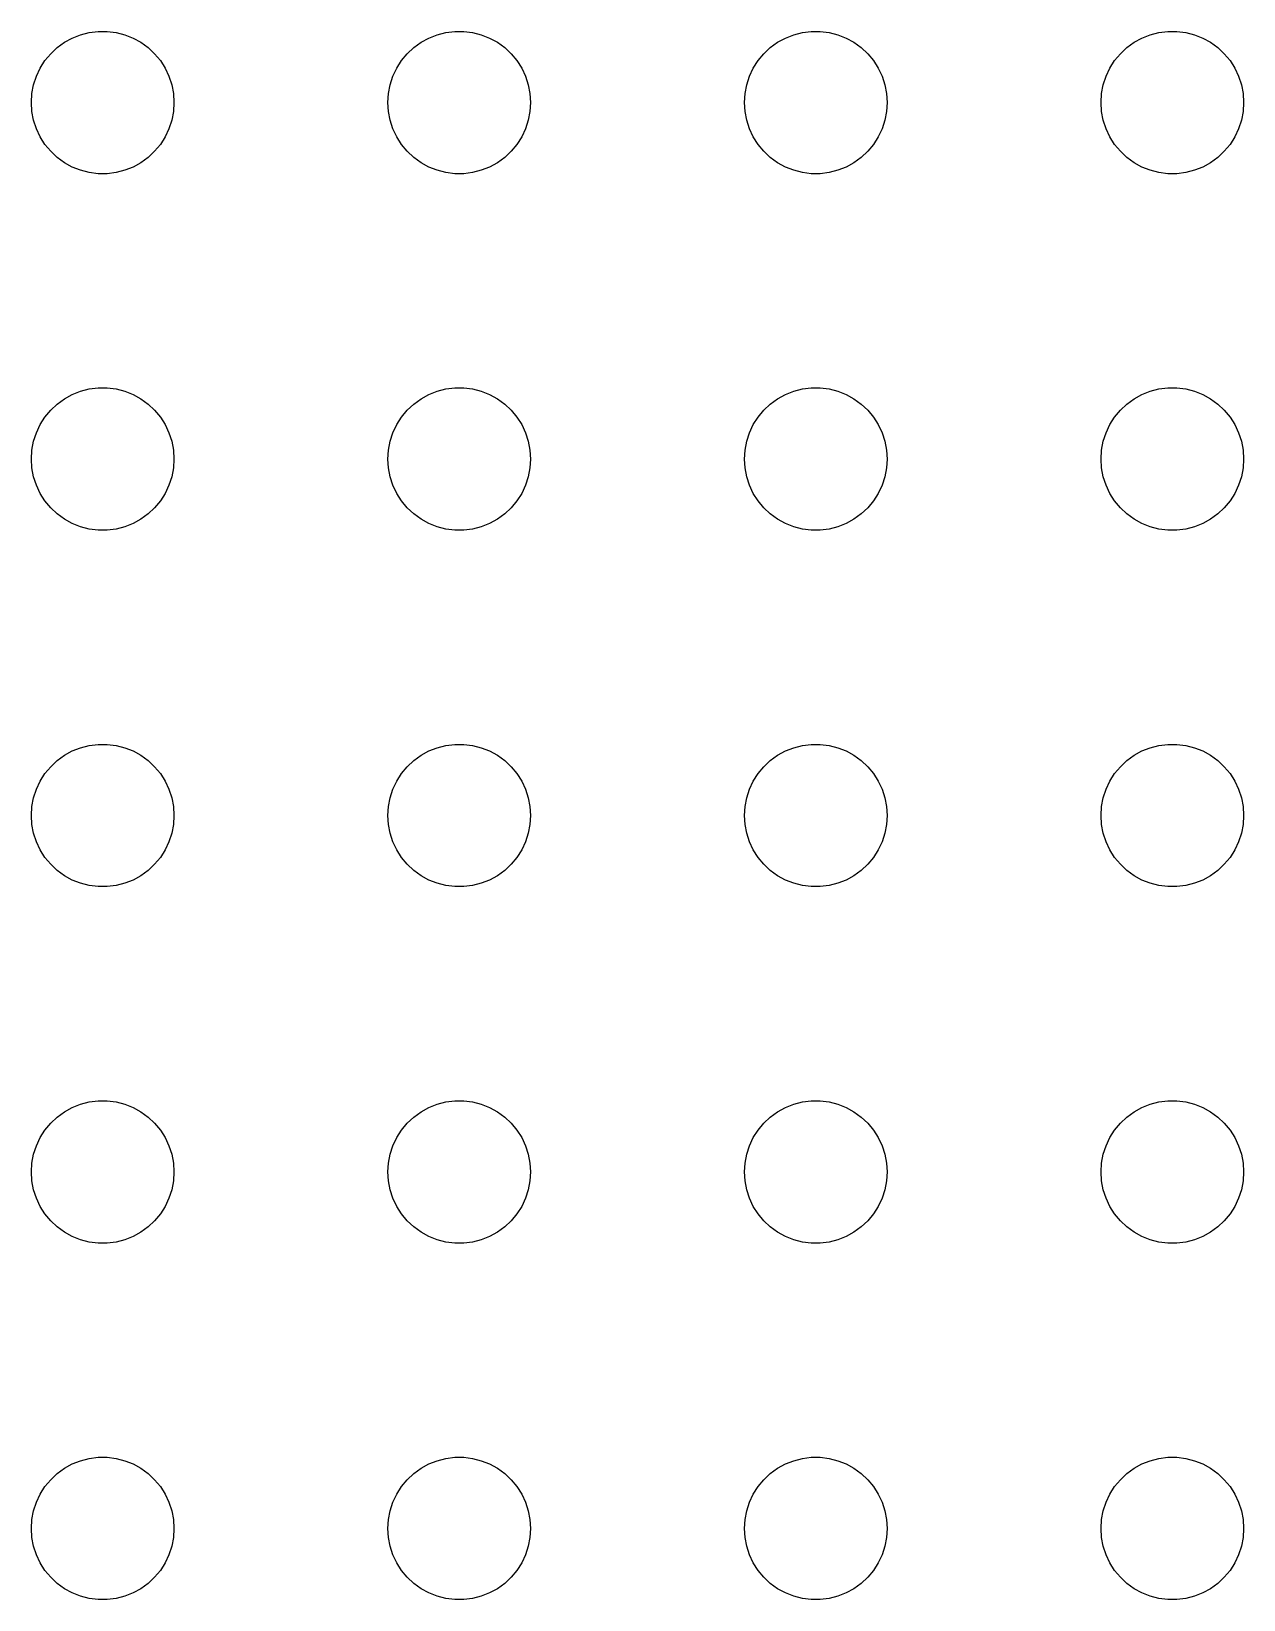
# Model space of a CAD drawing. Header units: metres. Extents: x -105 to 105, y -75 to 75.
# Drawn here: x 24.75 to 50.25, y -35.25 to -2.25 of the extents above; entities that cross this region are included whole.
import ezdxf

# ---------------------------------------------------------------- set-up
doc = ezdxf.new("R2010")
doc.units = ezdxf.units.M

msp = doc.modelspace()

# ---------------------------------------------------------------- linework, layer by layer
for p, q in [((25.7865, -2.32341), (25.9689, -2.27657)), ((25.9689, -2.27657), (26.1558, -2.25294)), ((26.1558, -2.25294), (26.3442, -2.25294)), ((26.3442, -2.25294), (26.5311, -2.27657)), ((26.5311, -2.27657), (26.7135, -2.32341)), ((33.2865, -2.32341), (33.4689, -2.27657)), ((33.4689, -2.27657), (33.6558, -2.25294)), ((33.6558, -2.25294), (33.8442, -2.25294)), ((33.8442, -2.25294), (34.0311, -2.27657)), ((34.0311, -2.27657), (34.2135, -2.32341)), ((40.7865, -2.32341), (40.9689, -2.27657)), ((40.9689, -2.27657), (41.1558, -2.25294)), ((41.1558, -2.25294), (41.3442, -2.25294)), ((41.3442, -2.25294), (41.5311, -2.27657)), ((41.5311, -2.27657), (41.7135, -2.32341)), ((48.2865, -2.32341), (48.4689, -2.27657)), ((48.4689, -2.27657), (48.6558, -2.25294)), ((48.6558, -2.25294), (48.8442, -2.25294)), ((48.8442, -2.25294), (49.0311, -2.27657)), ((49.0311, -2.27657), (49.2135, -2.32341)), ((25.1565, -2.72318), (25.2939, -2.59422)), ((25.2939, -2.59422), (25.4463, -2.48351)), ((25.4463, -2.48351), (25.6113, -2.39275)), ((25.6113, -2.39275), (25.7865, -2.32341)), ((26.7135, -2.32341), (26.8887, -2.39275)), ((26.8887, -2.39275), (27.0537, -2.48351)), ((27.0537, -2.48351), (27.2061, -2.59422)), ((27.2061, -2.59422), (27.3434, -2.72318)), ((32.6565, -2.72318), (32.7939, -2.59422)), ((32.7939, -2.59422), (32.9463, -2.48351)), ((32.9463, -2.48351), (33.1113, -2.39275)), ((33.1113, -2.39275), (33.2865, -2.32341)), ((34.2135, -2.32341), (34.3887, -2.39275)), ((34.3887, -2.39275), (34.5537, -2.48351)), ((34.5537, -2.48351), (34.7061, -2.59422)), ((34.7061, -2.59422), (34.8434, -2.72318)), ((40.1565, -2.72318), (40.2939, -2.59422)), ((40.2939, -2.59422), (40.4463, -2.48351)), ((40.4463, -2.48351), (40.6113, -2.39275)), ((40.6113, -2.39275), (40.7865, -2.32341)), ((41.7135, -2.32341), (41.8887, -2.39275)), ((41.8887, -2.39275), (42.0537, -2.48351)), ((42.0537, -2.48351), (42.2061, -2.59422)), ((42.2061, -2.59422), (42.3434, -2.72318)), ((47.6565, -2.72318), (47.7939, -2.59422)), ((47.7939, -2.59422), (47.9463, -2.48351)), ((47.9463, -2.48351), (48.1113, -2.39275)), ((48.1113, -2.39275), (48.2865, -2.32341)), ((49.2135, -2.32341), (49.3887, -2.39275)), ((49.3887, -2.39275), (49.5537, -2.48351)), ((49.5537, -2.48351), (49.7061, -2.59422)), ((49.7061, -2.59422), (49.8434, -2.72318)), ((24.9355, -3.02736), (25.0365, -2.86832)), ((25.0365, -2.86832), (25.1565, -2.72318)), ((27.3434, -2.72318), (27.4635, -2.86832)), ((27.4635, -2.86832), (27.5645, -3.02736)), ((32.4355, -3.02736), (32.5365, -2.86832)), ((32.5365, -2.86832), (32.6565, -2.72318)), ((34.8434, -2.72318), (34.9635, -2.86832)), ((34.9635, -2.86832), (35.0645, -3.02736)), ((39.9355, -3.02736), (40.0365, -2.86832)), ((40.0365, -2.86832), (40.1565, -2.72318)), ((42.3434, -2.72318), (42.4635, -2.86832)), ((42.4635, -2.86832), (42.5645, -3.02736)), ((47.4355, -3.02736), (47.5365, -2.86832)), ((47.5365, -2.86832), (47.6565, -2.72318)), ((49.8434, -2.72318), (49.9635, -2.86832)), ((49.9635, -2.86832), (50.0645, -3.02736)), ((24.7971, -3.37695), (24.8553, -3.1978)), ((24.8553, -3.1978), (24.9355, -3.02736)), ((27.5645, -3.02736), (27.6447, -3.1978)), ((27.6447, -3.1978), (27.7029, -3.37695)), ((32.2971, -3.37695), (32.3553, -3.1978)), ((32.3553, -3.1978), (32.4355, -3.02736)), ((35.0645, -3.02736), (35.1447, -3.1978)), ((35.1447, -3.1978), (35.2029, -3.37695)), ((39.7971, -3.37695), (39.8553, -3.1978)), ((39.8553, -3.1978), (39.9355, -3.02736)), ((42.5645, -3.02736), (42.6447, -3.1978)), ((42.6447, -3.1978), (42.7029, -3.37695)), ((47.2971, -3.37695), (47.3553, -3.1978)), ((47.3553, -3.1978), (47.4355, -3.02736)), ((50.0645, -3.02736), (50.1447, -3.1978)), ((50.1447, -3.1978), (50.2029, -3.37695)), ((24.75, -3.75), (24.7618, -3.562)), ((24.7618, -3.562), (24.7971, -3.37695)), ((27.7029, -3.37695), (27.7382, -3.562)), ((27.7382, -3.562), (27.75, -3.75)), ((32.25, -3.75), (32.2618, -3.562)), ((32.2618, -3.562), (32.2971, -3.37695)), ((35.2029, -3.37695), (35.2382, -3.562)), ((35.2382, -3.562), (35.25, -3.75)), ((39.75, -3.75), (39.7618, -3.562)), ((39.7618, -3.562), (39.7971, -3.37695)), ((42.7029, -3.37695), (42.7382, -3.562)), ((42.7382, -3.562), (42.75, -3.75)), ((47.25, -3.75), (47.2618, -3.562)), ((47.2618, -3.562), (47.2971, -3.37695)), ((50.2029, -3.37695), (50.2382, -3.562)), ((50.2382, -3.562), (50.25, -3.75)), ((24.7618, -3.93799), (24.75, -3.75)), ((24.7971, -4.12303), (24.7618, -3.93799)), ((27.7382, -3.93799), (27.7029, -4.12303)), ((27.75, -3.75), (27.7382, -3.93799)), ((32.2618, -3.93799), (32.25, -3.75)), ((32.2971, -4.12303), (32.2618, -3.93799)), ((35.2382, -3.93799), (35.2029, -4.12303)), ((35.25, -3.75), (35.2382, -3.93799)), ((39.7618, -3.93799), (39.75, -3.75)), ((39.7971, -4.12303), (39.7618, -3.93799)), ((42.7382, -3.93799), (42.7029, -4.12303)), ((42.75, -3.75), (42.7382, -3.93799)), ((47.2618, -3.93799), (47.25, -3.75)), ((47.2971, -4.12303), (47.2618, -3.93799)), ((50.2382, -3.93799), (50.2029, -4.12303)), ((50.25, -3.75), (50.2382, -3.93799)), ((24.8553, -4.30219), (24.7971, -4.12303)), ((27.7029, -4.12303), (27.6447, -4.30219)), ((32.3553, -4.30219), (32.2971, -4.12303)), ((35.2029, -4.12303), (35.1447, -4.30219)), ((39.8553, -4.30219), (39.7971, -4.12303)), ((42.7029, -4.12303), (42.6447, -4.30219)), ((47.3553, -4.30219), (47.2971, -4.12303)), ((50.2029, -4.12303), (50.1447, -4.30219)), ((24.9355, -4.47263), (24.8553, -4.30219)), ((25.0365, -4.63167), (24.9355, -4.47263)), ((27.5645, -4.47263), (27.4635, -4.63167)), ((27.6447, -4.30219), (27.5645, -4.47263)), ((32.4355, -4.47263), (32.3553, -4.30219)), ((32.5365, -4.63167), (32.4355, -4.47263)), ((35.0645, -4.47263), (34.9635, -4.63167)), ((35.1447, -4.30219), (35.0645, -4.47263)), ((39.9355, -4.47263), (39.8553, -4.30219)), ((40.0365, -4.63167), (39.9355, -4.47263)), ((42.5645, -4.47263), (42.4635, -4.63167)), ((42.6447, -4.30219), (42.5645, -4.47263)), ((47.4355, -4.47263), (47.3553, -4.30219)), ((47.5365, -4.63167), (47.4355, -4.47263)), ((50.0645, -4.47263), (49.9635, -4.63167)), ((50.1447, -4.30219), (50.0645, -4.47263)), ((25.1565, -4.77681), (25.0365, -4.63167)), ((25.2939, -4.90576), (25.1565, -4.77681)), ((25.4463, -5.01648), (25.2939, -4.90576)), ((27.2061, -4.90576), (27.0537, -5.01648)), ((27.3434, -4.77681), (27.2061, -4.90576)), ((27.4635, -4.63167), (27.3434, -4.77681)), ((32.6565, -4.77681), (32.5365, -4.63167)), ((32.7939, -4.90576), (32.6565, -4.77681)), ((32.9463, -5.01648), (32.7939, -4.90576)), ((34.7061, -4.90576), (34.5537, -5.01648)), ((34.8434, -4.77681), (34.7061, -4.90576)), ((34.9635, -4.63167), (34.8434, -4.77681)), ((40.1565, -4.77681), (40.0365, -4.63167)), ((40.2939, -4.90576), (40.1565, -4.77681)), ((40.4463, -5.01648), (40.2939, -4.90576)), ((42.2061, -4.90576), (42.0537, -5.01648)), ((42.3434, -4.77681), (42.2061, -4.90576)), ((42.4635, -4.63167), (42.3434, -4.77681)), ((47.6565, -4.77681), (47.5365, -4.63167)), ((47.7939, -4.90576), (47.6565, -4.77681)), ((47.9463, -5.01648), (47.7939, -4.90576)), ((49.7061, -4.90576), (49.5537, -5.01648)), ((49.8434, -4.77681), (49.7061, -4.90576)), ((49.9635, -4.63167), (49.8434, -4.77681)), ((25.6113, -5.10724), (25.4463, -5.01648)), ((25.7865, -5.17657), (25.6113, -5.10724)), ((25.9689, -5.22342), (25.7865, -5.17657)), ((26.1558, -5.24704), (25.9689, -5.22342)), ((26.3442, -5.24704), (26.1558, -5.24704)), ((26.5311, -5.22342), (26.3442, -5.24704)), ((26.7135, -5.17657), (26.5311, -5.22342)), ((26.8887, -5.10724), (26.7135, -5.17657)), ((27.0537, -5.01648), (26.8887, -5.10724)), ((33.1113, -5.10724), (32.9463, -5.01648)), ((33.2865, -5.17657), (33.1113, -5.10724)), ((33.4689, -5.22342), (33.2865, -5.17657)), ((33.6558, -5.24704), (33.4689, -5.22342)), ((33.8442, -5.24704), (33.6558, -5.24704)), ((34.0311, -5.22342), (33.8442, -5.24704)), ((34.2135, -5.17657), (34.0311, -5.22342)), ((34.3887, -5.10724), (34.2135, -5.17657)), ((34.5537, -5.01648), (34.3887, -5.10724)), ((40.6113, -5.10724), (40.4463, -5.01648)), ((40.7865, -5.17657), (40.6113, -5.10724)), ((40.9689, -5.22342), (40.7865, -5.17657)), ((41.1558, -5.24704), (40.9689, -5.22342)), ((41.3442, -5.24704), (41.1558, -5.24704)), ((41.5311, -5.22342), (41.3442, -5.24704)), ((41.7135, -5.17657), (41.5311, -5.22342)), ((41.8887, -5.10724), (41.7135, -5.17657)), ((42.0537, -5.01648), (41.8887, -5.10724)), ((48.1113, -5.10724), (47.9463, -5.01648)), ((48.2865, -5.17657), (48.1113, -5.10724)), ((48.4689, -5.22342), (48.2865, -5.17657)), ((48.6558, -5.24704), (48.4689, -5.22342)), ((48.8442, -5.24704), (48.6558, -5.24704)), ((49.0311, -5.22342), (48.8442, -5.24704)), ((49.2135, -5.17657), (49.0311, -5.22342)), ((49.3887, -5.10724), (49.2135, -5.17657)), ((49.5537, -5.01648), (49.3887, -5.10724)), ((25.4463, -9.98351), (25.6113, -9.89275)), ((25.6113, -9.89275), (25.7865, -9.82341)), ((25.7865, -9.82341), (25.9689, -9.77657)), ((25.9689, -9.77657), (26.1558, -9.75294)), ((26.1558, -9.75294), (26.3442, -9.75294)), ((26.3442, -9.75294), (26.5311, -9.77657)), ((26.5311, -9.77657), (26.7135, -9.82341)), ((26.7135, -9.82341), (26.8887, -9.89275)), ((26.8887, -9.89275), (27.0537, -9.98351)), ((32.9463, -9.98351), (33.1113, -9.89275)), ((33.1113, -9.89275), (33.2865, -9.82341)), ((33.2865, -9.82341), (33.4689, -9.77657)), ((33.4689, -9.77657), (33.6558, -9.75294)), ((33.6558, -9.75294), (33.8442, -9.75294)), ((33.8442, -9.75294), (34.0311, -9.77657)), ((34.0311, -9.77657), (34.2135, -9.82341)), ((34.2135, -9.82341), (34.3887, -9.89275)), ((34.3887, -9.89275), (34.5537, -9.98351)), ((40.4463, -9.98351), (40.6113, -9.89275)), ((40.6113, -9.89275), (40.7865, -9.82341)), ((40.7865, -9.82341), (40.9689, -9.77657)), ((40.9689, -9.77657), (41.1558, -9.75294)), ((41.1558, -9.75294), (41.3442, -9.75294)), ((41.3442, -9.75294), (41.5311, -9.77657)), ((41.5311, -9.77657), (41.7135, -9.82341)), ((41.7135, -9.82341), (41.8887, -9.89275)), ((41.8887, -9.89275), (42.0537, -9.98351)), ((47.9463, -9.98351), (48.1113, -9.89275)), ((48.1113, -9.89275), (48.2865, -9.82341)), ((48.2865, -9.82341), (48.4689, -9.77657)), ((48.4689, -9.77657), (48.6558, -9.75294)), ((48.6558, -9.75294), (48.8442, -9.75294)), ((48.8442, -9.75294), (49.0311, -9.77657)), ((49.0311, -9.77657), (49.2135, -9.82341)), ((49.2135, -9.82341), (49.3887, -9.89275)), ((49.3887, -9.89275), (49.5537, -9.98351)), ((25.0365, -10.3683), (25.1565, -10.2232)), ((25.1565, -10.2232), (25.2939, -10.0942)), ((25.2939, -10.0942), (25.4463, -9.98351)), ((27.0537, -9.98351), (27.2061, -10.0942)), ((27.2061, -10.0942), (27.3434, -10.2232)), ((27.3434, -10.2232), (27.4635, -10.3683)), ((32.5365, -10.3683), (32.6565, -10.2232)), ((32.6565, -10.2232), (32.7939, -10.0942)), ((32.7939, -10.0942), (32.9463, -9.98351)), ((34.5537, -9.98351), (34.7061, -10.0942)), ((34.7061, -10.0942), (34.8434, -10.2232)), ((34.8434, -10.2232), (34.9635, -10.3683)), ((40.0365, -10.3683), (40.1565, -10.2232)), ((40.1565, -10.2232), (40.2939, -10.0942)), ((40.2939, -10.0942), (40.4463, -9.98351)), ((42.0537, -9.98351), (42.2061, -10.0942)), ((42.2061, -10.0942), (42.3434, -10.2232)), ((42.3434, -10.2232), (42.4635, -10.3683)), ((47.5365, -10.3683), (47.6565, -10.2232)), ((47.6565, -10.2232), (47.7939, -10.0942)), ((47.7939, -10.0942), (47.9463, -9.98351)), ((49.5537, -9.98351), (49.7061, -10.0942)), ((49.7061, -10.0942), (49.8434, -10.2232)), ((49.8434, -10.2232), (49.9635, -10.3683)), ((24.8553, -10.6978), (24.9355, -10.5274)), ((24.9355, -10.5274), (25.0365, -10.3683)), ((27.4635, -10.3683), (27.5645, -10.5274)), ((27.5645, -10.5274), (27.6447, -10.6978)), ((32.3553, -10.6978), (32.4355, -10.5274)), ((32.4355, -10.5274), (32.5365, -10.3683)), ((34.9635, -10.3683), (35.0645, -10.5274)), ((35.0645, -10.5274), (35.1447, -10.6978)), ((39.8553, -10.6978), (39.9355, -10.5274)), ((39.9355, -10.5274), (40.0365, -10.3683)), ((42.4635, -10.3683), (42.5645, -10.5274)), ((42.5645, -10.5274), (42.6447, -10.6978)), ((47.3553, -10.6978), (47.4355, -10.5274)), ((47.4355, -10.5274), (47.5365, -10.3683)), ((49.9635, -10.3683), (50.0645, -10.5274)), ((50.0645, -10.5274), (50.1447, -10.6978)), ((24.7618, -11.062), (24.7971, -10.877)), ((24.7971, -10.877), (24.8553, -10.6978)), ((27.6447, -10.6978), (27.7029, -10.877)), ((27.7029, -10.877), (27.7382, -11.062)), ((32.2618, -11.062), (32.2971, -10.877)), ((32.2971, -10.877), (32.3553, -10.6978)), ((35.1447, -10.6978), (35.2029, -10.877)), ((35.2029, -10.877), (35.2382, -11.062)), ((39.7618, -11.062), (39.7971, -10.877)), ((39.7971, -10.877), (39.8553, -10.6978)), ((42.6447, -10.6978), (42.7029, -10.877)), ((42.7029, -10.877), (42.7382, -11.062)), ((47.2618, -11.062), (47.2971, -10.877)), ((47.2971, -10.877), (47.3553, -10.6978)), ((50.1447, -10.6978), (50.2029, -10.877)), ((50.2029, -10.877), (50.2382, -11.062)), ((24.75, -11.25), (24.7618, -11.062)), ((27.7382, -11.062), (27.75, -11.25)), ((32.25, -11.25), (32.2618, -11.062)), ((35.2382, -11.062), (35.25, -11.25)), ((39.75, -11.25), (39.7618, -11.062)), ((42.7382, -11.062), (42.75, -11.25)), ((47.25, -11.25), (47.2618, -11.062)), ((50.2382, -11.062), (50.25, -11.25)), ((24.7618, -11.438), (24.75, -11.25)), ((24.7971, -11.623), (24.7618, -11.438)), ((27.7382, -11.438), (27.7029, -11.623)), ((27.75, -11.25), (27.7382, -11.438)), ((32.2618, -11.438), (32.25, -11.25)), ((32.2971, -11.623), (32.2618, -11.438)), ((35.2382, -11.438), (35.2029, -11.623)), ((35.25, -11.25), (35.2382, -11.438)), ((39.7618, -11.438), (39.75, -11.25)), ((39.7971, -11.623), (39.7618, -11.438)), ((42.7382, -11.438), (42.7029, -11.623)), ((42.75, -11.25), (42.7382, -11.438)), ((47.2618, -11.438), (47.25, -11.25)), ((47.2971, -11.623), (47.2618, -11.438)), ((50.2382, -11.438), (50.2029, -11.623)), ((50.25, -11.25), (50.2382, -11.438)), ((24.8553, -11.8022), (24.7971, -11.623)), ((24.9355, -11.9726), (24.8553, -11.8022)), ((27.6447, -11.8022), (27.5645, -11.9726)), ((27.7029, -11.623), (27.6447, -11.8022)), ((32.3553, -11.8022), (32.2971, -11.623)), ((32.4355, -11.9726), (32.3553, -11.8022)), ((35.1447, -11.8022), (35.0645, -11.9726)), ((35.2029, -11.623), (35.1447, -11.8022)), ((39.8553, -11.8022), (39.7971, -11.623)), ((39.9355, -11.9726), (39.8553, -11.8022)), ((42.6447, -11.8022), (42.5645, -11.9726)), ((42.7029, -11.623), (42.6447, -11.8022)), ((47.3553, -11.8022), (47.2971, -11.623)), ((47.4355, -11.9726), (47.3553, -11.8022)), ((50.1447, -11.8022), (50.0645, -11.9726)), ((50.2029, -11.623), (50.1447, -11.8022)), ((25.0365, -12.1317), (24.9355, -11.9726)), ((25.1565, -12.2768), (25.0365, -12.1317)), ((27.4635, -12.1317), (27.3434, -12.2768)), ((27.5645, -11.9726), (27.4635, -12.1317)), ((32.5365, -12.1317), (32.4355, -11.9726)), ((32.6565, -12.2768), (32.5365, -12.1317)), ((34.9635, -12.1317), (34.8434, -12.2768)), ((35.0645, -11.9726), (34.9635, -12.1317)), ((40.0365, -12.1317), (39.9355, -11.9726)), ((40.1565, -12.2768), (40.0365, -12.1317)), ((42.4635, -12.1317), (42.3434, -12.2768)), ((42.5645, -11.9726), (42.4635, -12.1317)), ((47.5365, -12.1317), (47.4355, -11.9726)), ((47.6565, -12.2768), (47.5365, -12.1317)), ((49.9635, -12.1317), (49.8434, -12.2768)), ((50.0645, -11.9726), (49.9635, -12.1317)), ((25.2939, -12.4058), (25.1565, -12.2768)), ((25.4463, -12.5165), (25.2939, -12.4058)), ((25.6113, -12.6072), (25.4463, -12.5165)), ((27.0537, -12.5165), (26.8887, -12.6072)), ((27.2061, -12.4058), (27.0537, -12.5165)), ((27.3434, -12.2768), (27.2061, -12.4058)), ((32.7939, -12.4058), (32.6565, -12.2768)), ((32.9463, -12.5165), (32.7939, -12.4058)), ((33.1113, -12.6072), (32.9463, -12.5165)), ((34.5537, -12.5165), (34.3887, -12.6072)), ((34.7061, -12.4058), (34.5537, -12.5165)), ((34.8434, -12.2768), (34.7061, -12.4058)), ((40.2939, -12.4058), (40.1565, -12.2768)), ((40.4463, -12.5165), (40.2939, -12.4058)), ((40.6113, -12.6072), (40.4463, -12.5165)), ((42.0537, -12.5165), (41.8887, -12.6072)), ((42.2061, -12.4058), (42.0537, -12.5165)), ((42.3434, -12.2768), (42.2061, -12.4058)), ((47.7939, -12.4058), (47.6565, -12.2768)), ((47.9463, -12.5165), (47.7939, -12.4058)), ((48.1113, -12.6072), (47.9463, -12.5165)), ((49.5537, -12.5165), (49.3887, -12.6072)), ((49.7061, -12.4058), (49.5537, -12.5165)), ((49.8434, -12.2768), (49.7061, -12.4058)), ((25.7865, -12.6766), (25.6113, -12.6072)), ((25.9689, -12.7234), (25.7865, -12.6766)), ((26.1558, -12.747), (25.9689, -12.7234)), ((26.3442, -12.747), (26.1558, -12.747)), ((26.5311, -12.7234), (26.3442, -12.747)), ((26.7135, -12.6766), (26.5311, -12.7234)), ((26.8887, -12.6072), (26.7135, -12.6766)), ((33.2865, -12.6766), (33.1113, -12.6072)), ((33.4689, -12.7234), (33.2865, -12.6766)), ((33.6558, -12.747), (33.4689, -12.7234)), ((33.8442, -12.747), (33.6558, -12.747)), ((34.0311, -12.7234), (33.8442, -12.747)), ((34.2135, -12.6766), (34.0311, -12.7234)), ((34.3887, -12.6072), (34.2135, -12.6766)), ((40.7865, -12.6766), (40.6113, -12.6072)), ((40.9689, -12.7234), (40.7865, -12.6766)), ((41.1558, -12.747), (40.9689, -12.7234)), ((41.3442, -12.747), (41.1558, -12.747)), ((41.5311, -12.7234), (41.3442, -12.747)), ((41.7135, -12.6766), (41.5311, -12.7234)), ((41.8887, -12.6072), (41.7135, -12.6766)), ((48.2865, -12.6766), (48.1113, -12.6072)), ((48.4689, -12.7234), (48.2865, -12.6766)), ((48.6558, -12.747), (48.4689, -12.7234)), ((48.8442, -12.747), (48.6558, -12.747)), ((49.0311, -12.7234), (48.8442, -12.747)), ((49.2135, -12.6766), (49.0311, -12.7234)), ((49.3887, -12.6072), (49.2135, -12.6766)), ((25.2939, -17.5942), (25.4463, -17.4835)), ((25.4463, -17.4835), (25.6113, -17.3927)), ((25.6113, -17.3927), (25.7865, -17.3234)), ((25.7865, -17.3234), (25.9689, -17.2766)), ((25.9689, -17.2766), (26.1558, -17.253)), ((26.1558, -17.253), (26.3442, -17.253)), ((26.3442, -17.253), (26.5311, -17.2766)), ((26.5311, -17.2766), (26.7135, -17.3234)), ((26.7135, -17.3234), (26.8887, -17.3927)), ((26.8887, -17.3927), (27.0537, -17.4835)), ((27.0537, -17.4835), (27.2061, -17.5942)), ((32.7939, -17.5942), (32.9463, -17.4835)), ((32.9463, -17.4835), (33.1113, -17.3927)), ((33.1113, -17.3927), (33.2865, -17.3234)), ((33.2865, -17.3234), (33.4689, -17.2766)), ((33.4689, -17.2766), (33.6558, -17.253)), ((33.6558, -17.253), (33.8442, -17.253)), ((33.8442, -17.253), (34.0311, -17.2766)), ((34.0311, -17.2766), (34.2135, -17.3234)), ((34.2135, -17.3234), (34.3887, -17.3927)), ((34.3887, -17.3927), (34.5537, -17.4835)), ((34.5537, -17.4835), (34.7061, -17.5942)), ((40.2939, -17.5942), (40.4463, -17.4835)), ((40.4463, -17.4835), (40.6113, -17.3927)), ((40.6113, -17.3927), (40.7865, -17.3234)), ((40.7865, -17.3234), (40.9689, -17.2766)), ((40.9689, -17.2766), (41.1558, -17.253)), ((41.1558, -17.253), (41.3442, -17.253)), ((41.3442, -17.253), (41.5311, -17.2766)), ((41.5311, -17.2766), (41.7135, -17.3234)), ((41.7135, -17.3234), (41.8887, -17.3927)), ((41.8887, -17.3927), (42.0537, -17.4835)), ((42.0537, -17.4835), (42.2061, -17.5942)), ((47.7939, -17.5942), (47.9463, -17.4835)), ((47.9463, -17.4835), (48.1113, -17.3927)), ((48.1113, -17.3927), (48.2865, -17.3234)), ((48.2865, -17.3234), (48.4689, -17.2766)), ((48.4689, -17.2766), (48.6558, -17.253)), ((48.6558, -17.253), (48.8442, -17.253)), ((48.8442, -17.253), (49.0311, -17.2766)), ((49.0311, -17.2766), (49.2135, -17.3234)), ((49.2135, -17.3234), (49.3887, -17.3927)), ((49.3887, -17.3927), (49.5537, -17.4835)), ((49.5537, -17.4835), (49.7061, -17.5942)), ((25.0365, -17.8683), (25.1565, -17.7232)), ((25.1565, -17.7232), (25.2939, -17.5942)), ((27.2061, -17.5942), (27.3434, -17.7232)), ((27.3434, -17.7232), (27.4635, -17.8683)), ((32.5365, -17.8683), (32.6565, -17.7232)), ((32.6565, -17.7232), (32.7939, -17.5942)), ((34.7061, -17.5942), (34.8434, -17.7232)), ((34.8434, -17.7232), (34.9635, -17.8683)), ((40.0365, -17.8683), (40.1565, -17.7232)), ((40.1565, -17.7232), (40.2939, -17.5942)), ((42.2061, -17.5942), (42.3434, -17.7232)), ((42.3434, -17.7232), (42.4635, -17.8683)), ((47.5365, -17.8683), (47.6565, -17.7232)), ((47.6565, -17.7232), (47.7939, -17.5942)), ((49.7061, -17.5942), (49.8434, -17.7232)), ((49.8434, -17.7232), (49.9635, -17.8683)), ((24.8553, -18.1978), (24.9355, -18.0274)), ((24.9355, -18.0274), (25.0365, -17.8683)), ((27.4635, -17.8683), (27.5645, -18.0274)), ((27.5645, -18.0274), (27.6447, -18.1978)), ((32.3553, -18.1978), (32.4355, -18.0274)), ((32.4355, -18.0274), (32.5365, -17.8683)), ((34.9635, -17.8683), (35.0645, -18.0274)), ((35.0645, -18.0274), (35.1447, -18.1978)), ((39.8553, -18.1978), (39.9355, -18.0274)), ((39.9355, -18.0274), (40.0365, -17.8683)), ((42.4635, -17.8683), (42.5645, -18.0274)), ((42.5645, -18.0274), (42.6447, -18.1978)), ((47.3553, -18.1978), (47.4355, -18.0274)), ((47.4355, -18.0274), (47.5365, -17.8683)), ((49.9635, -17.8683), (50.0645, -18.0274)), ((50.0645, -18.0274), (50.1447, -18.1978)), ((24.7618, -18.562), (24.7971, -18.377)), ((24.7971, -18.377), (24.8553, -18.1978)), ((27.6447, -18.1978), (27.7029, -18.377)), ((27.7029, -18.377), (27.7382, -18.562)), ((32.2618, -18.562), (32.2971, -18.377)), ((32.2971, -18.377), (32.3553, -18.1978)), ((35.1447, -18.1978), (35.2029, -18.377)), ((35.2029, -18.377), (35.2382, -18.562)), ((39.7618, -18.562), (39.7971, -18.377)), ((39.7971, -18.377), (39.8553, -18.1978)), ((42.6447, -18.1978), (42.7029, -18.377)), ((42.7029, -18.377), (42.7382, -18.562)), ((47.2618, -18.562), (47.2971, -18.377)), ((47.2971, -18.377), (47.3553, -18.1978)), ((50.1447, -18.1978), (50.2029, -18.377)), ((50.2029, -18.377), (50.2382, -18.562)), ((24.75, -18.75), (24.7618, -18.562)), ((24.7618, -18.938), (24.75, -18.75)), ((27.7382, -18.562), (27.75, -18.75)), ((27.75, -18.75), (27.7382, -18.938)), ((32.25, -18.75), (32.2618, -18.562)), ((32.2618, -18.938), (32.25, -18.75)), ((35.2382, -18.562), (35.25, -18.75)), ((35.25, -18.75), (35.2382, -18.938)), ((39.75, -18.75), (39.7618, -18.562)), ((39.7618, -18.938), (39.75, -18.75)), ((42.7382, -18.562), (42.75, -18.75)), ((42.75, -18.75), (42.7382, -18.938)), ((47.25, -18.75), (47.2618, -18.562)), ((47.2618, -18.938), (47.25, -18.75)), ((50.2382, -18.562), (50.25, -18.75)), ((50.25, -18.75), (50.2382, -18.938)), ((24.7971, -19.123), (24.7618, -18.938)), ((24.8553, -19.3022), (24.7971, -19.123)), ((27.7029, -19.123), (27.6447, -19.3022)), ((27.7382, -18.938), (27.7029, -19.123)), ((32.2971, -19.123), (32.2618, -18.938)), ((32.3553, -19.3022), (32.2971, -19.123)), ((35.2029, -19.123), (35.1447, -19.3022)), ((35.2382, -18.938), (35.2029, -19.123)), ((39.7971, -19.123), (39.7618, -18.938)), ((39.8553, -19.3022), (39.7971, -19.123)), ((42.7029, -19.123), (42.6447, -19.3022)), ((42.7382, -18.938), (42.7029, -19.123)), ((47.2971, -19.123), (47.2618, -18.938)), ((47.3553, -19.3022), (47.2971, -19.123)), ((50.2029, -19.123), (50.1447, -19.3022)), ((50.2382, -18.938), (50.2029, -19.123)), ((24.9355, -19.4726), (24.8553, -19.3022)), ((27.6447, -19.3022), (27.5645, -19.4726)), ((32.4355, -19.4726), (32.3553, -19.3022)), ((35.1447, -19.3022), (35.0645, -19.4726)), ((39.9355, -19.4726), (39.8553, -19.3022)), ((42.6447, -19.3022), (42.5645, -19.4726)), ((47.4355, -19.4726), (47.3553, -19.3022)), ((50.1447, -19.3022), (50.0645, -19.4726)), ((25.0365, -19.6317), (24.9355, -19.4726)), ((25.1565, -19.7768), (25.0365, -19.6317)), ((25.2939, -19.9058), (25.1565, -19.7768)), ((27.3434, -19.7768), (27.2061, -19.9058)), ((27.4635, -19.6317), (27.3434, -19.7768)), ((27.5645, -19.4726), (27.4635, -19.6317)), ((32.5365, -19.6317), (32.4355, -19.4726)), ((32.6565, -19.7768), (32.5365, -19.6317)), ((32.7939, -19.9058), (32.6565, -19.7768)), ((34.8434, -19.7768), (34.7061, -19.9058)), ((34.9635, -19.6317), (34.8434, -19.7768)), ((35.0645, -19.4726), (34.9635, -19.6317)), ((40.0365, -19.6317), (39.9355, -19.4726)), ((40.1565, -19.7768), (40.0365, -19.6317)), ((40.2939, -19.9058), (40.1565, -19.7768)), ((42.3434, -19.7768), (42.2061, -19.9058)), ((42.4635, -19.6317), (42.3434, -19.7768)), ((42.5645, -19.4726), (42.4635, -19.6317)), ((47.5365, -19.6317), (47.4355, -19.4726)), ((47.6565, -19.7768), (47.5365, -19.6317)), ((47.7939, -19.9058), (47.6565, -19.7768)), ((49.8434, -19.7768), (49.7061, -19.9058)), ((49.9635, -19.6317), (49.8434, -19.7768)), ((50.0645, -19.4726), (49.9635, -19.6317)), ((25.4463, -20.0165), (25.2939, -19.9058)), ((25.6113, -20.1072), (25.4463, -20.0165)), ((25.7865, -20.1766), (25.6113, -20.1072)), ((26.8887, -20.1072), (26.7135, -20.1766)), ((27.0537, -20.0165), (26.8887, -20.1072)), ((27.2061, -19.9058), (27.0537, -20.0165)), ((32.9463, -20.0165), (32.7939, -19.9058)), ((33.1113, -20.1072), (32.9463, -20.0165)), ((33.2865, -20.1766), (33.1113, -20.1072)), ((34.3887, -20.1072), (34.2135, -20.1766)), ((34.5537, -20.0165), (34.3887, -20.1072)), ((34.7061, -19.9058), (34.5537, -20.0165)), ((40.4463, -20.0165), (40.2939, -19.9058)), ((40.6113, -20.1072), (40.4463, -20.0165)), ((40.7865, -20.1766), (40.6113, -20.1072)), ((41.8887, -20.1072), (41.7135, -20.1766)), ((42.0537, -20.0165), (41.8887, -20.1072)), ((42.2061, -19.9058), (42.0537, -20.0165)), ((47.9463, -20.0165), (47.7939, -19.9058)), ((48.1113, -20.1072), (47.9463, -20.0165)), ((48.2865, -20.1766), (48.1113, -20.1072)), ((49.3887, -20.1072), (49.2135, -20.1766)), ((49.5537, -20.0165), (49.3887, -20.1072)), ((49.7061, -19.9058), (49.5537, -20.0165)), ((25.9689, -20.2234), (25.7865, -20.1766)), ((26.1558, -20.247), (25.9689, -20.2234)), ((26.3442, -20.247), (26.1558, -20.247)), ((26.5311, -20.2234), (26.3442, -20.247)), ((26.7135, -20.1766), (26.5311, -20.2234)), ((33.4689, -20.2234), (33.2865, -20.1766)), ((33.6558, -20.247), (33.4689, -20.2234)), ((33.8442, -20.247), (33.6558, -20.247)), ((34.0311, -20.2234), (33.8442, -20.247)), ((34.2135, -20.1766), (34.0311, -20.2234)), ((40.9689, -20.2234), (40.7865, -20.1766)), ((41.1558, -20.247), (40.9689, -20.2234)), ((41.3442, -20.247), (41.1558, -20.247)), ((41.5311, -20.2234), (41.3442, -20.247)), ((41.7135, -20.1766), (41.5311, -20.2234)), ((48.4689, -20.2234), (48.2865, -20.1766)), ((48.6558, -20.247), (48.4689, -20.2234)), ((48.8442, -20.247), (48.6558, -20.247)), ((49.0311, -20.2234), (48.8442, -20.247)), ((49.2135, -20.1766), (49.0311, -20.2234)), ((25.2939, -25.0942), (25.4463, -24.9835)), ((25.4463, -24.9835), (25.6113, -24.8927)), ((25.6113, -24.8927), (25.7865, -24.8234)), ((25.7865, -24.8234), (25.9689, -24.7766)), ((25.9689, -24.7766), (26.1558, -24.753)), ((26.1558, -24.753), (26.3442, -24.753)), ((26.3442, -24.753), (26.5311, -24.7766)), ((26.5311, -24.7766), (26.7135, -24.8234)), ((26.7135, -24.8234), (26.8887, -24.8927)), ((26.8887, -24.8927), (27.0537, -24.9835)), ((27.0537, -24.9835), (27.2061, -25.0942)), ((32.7939, -25.0942), (32.9463, -24.9835)), ((32.9463, -24.9835), (33.1113, -24.8927)), ((33.1113, -24.8927), (33.2865, -24.8234)), ((33.2865, -24.8234), (33.4689, -24.7766)), ((33.4689, -24.7766), (33.6558, -24.753)), ((33.6558, -24.753), (33.8442, -24.753)), ((33.8442, -24.753), (34.0311, -24.7766)), ((34.0311, -24.7766), (34.2135, -24.8234)), ((34.2135, -24.8234), (34.3887, -24.8927)), ((34.3887, -24.8927), (34.5537, -24.9835)), ((34.5537, -24.9835), (34.7061, -25.0942)), ((40.2939, -25.0942), (40.4463, -24.9835)), ((40.4463, -24.9835), (40.6113, -24.8927)), ((40.6113, -24.8927), (40.7865, -24.8234)), ((40.7865, -24.8234), (40.9689, -24.7766)), ((40.9689, -24.7766), (41.1558, -24.753)), ((41.1558, -24.753), (41.3442, -24.753)), ((41.3442, -24.753), (41.5311, -24.7766)), ((41.5311, -24.7766), (41.7135, -24.8234)), ((41.7135, -24.8234), (41.8887, -24.8927)), ((41.8887, -24.8927), (42.0537, -24.9835)), ((42.0537, -24.9835), (42.2061, -25.0942)), ((47.7939, -25.0942), (47.9463, -24.9835)), ((47.9463, -24.9835), (48.1113, -24.8927)), ((48.1113, -24.8927), (48.2865, -24.8234)), ((48.2865, -24.8234), (48.4689, -24.7766)), ((48.4689, -24.7766), (48.6558, -24.753)), ((48.6558, -24.753), (48.8442, -24.753)), ((48.8442, -24.753), (49.0311, -24.7766)), ((49.0311, -24.7766), (49.2135, -24.8234)), ((49.2135, -24.8234), (49.3887, -24.8927)), ((49.3887, -24.8927), (49.5537, -24.9835)), ((49.5537, -24.9835), (49.7061, -25.0942)), ((24.9355, -25.5274), (25.0365, -25.3683)), ((25.0365, -25.3683), (25.1565, -25.2232)), ((25.1565, -25.2232), (25.2939, -25.0942)), ((27.2061, -25.0942), (27.3434, -25.2232)), ((27.3434, -25.2232), (27.4635, -25.3683)), ((27.4635, -25.3683), (27.5645, -25.5274)), ((32.4355, -25.5274), (32.5365, -25.3683)), ((32.5365, -25.3683), (32.6565, -25.2232)), ((32.6565, -25.2232), (32.7939, -25.0942)), ((34.7061, -25.0942), (34.8434, -25.2232)), ((34.8434, -25.2232), (34.9635, -25.3683)), ((34.9635, -25.3683), (35.0645, -25.5274)), ((39.9355, -25.5274), (40.0365, -25.3683)), ((40.0365, -25.3683), (40.1565, -25.2232)), ((40.1565, -25.2232), (40.2939, -25.0942)), ((42.2061, -25.0942), (42.3434, -25.2232)), ((42.3434, -25.2232), (42.4635, -25.3683)), ((42.4635, -25.3683), (42.5645, -25.5274)), ((47.4355, -25.5274), (47.5365, -25.3683)), ((47.5365, -25.3683), (47.6565, -25.2232)), ((47.6565, -25.2232), (47.7939, -25.0942)), ((49.7061, -25.0942), (49.8434, -25.2232)), ((49.8434, -25.2232), (49.9635, -25.3683)), ((49.9635, -25.3683), (50.0645, -25.5274)), ((24.7971, -25.877), (24.8553, -25.6978)), ((24.8553, -25.6978), (24.9355, -25.5274)), ((27.5645, -25.5274), (27.6447, -25.6978)), ((27.6447, -25.6978), (27.7029, -25.877)), ((32.2971, -25.877), (32.3553, -25.6978)), ((32.3553, -25.6978), (32.4355, -25.5274)), ((35.0645, -25.5274), (35.1447, -25.6978)), ((35.1447, -25.6978), (35.2029, -25.877)), ((39.7971, -25.877), (39.8553, -25.6978)), ((39.8553, -25.6978), (39.9355, -25.5274)), ((42.5645, -25.5274), (42.6447, -25.6978)), ((42.6447, -25.6978), (42.7029, -25.877)), ((47.2971, -25.877), (47.3553, -25.6978)), ((47.3553, -25.6978), (47.4355, -25.5274)), ((50.0645, -25.5274), (50.1447, -25.6978)), ((50.1447, -25.6978), (50.2029, -25.877)), ((24.75, -26.25), (24.7618, -26.062)), ((24.7618, -26.062), (24.7971, -25.877)), ((27.7029, -25.877), (27.7382, -26.062)), ((27.7382, -26.062), (27.75, -26.25)), ((32.25, -26.25), (32.2618, -26.062)), ((32.2618, -26.062), (32.2971, -25.877)), ((35.2029, -25.877), (35.2382, -26.062)), ((35.2382, -26.062), (35.25, -26.25)), ((39.75, -26.25), (39.7618, -26.062)), ((39.7618, -26.062), (39.7971, -25.877)), ((42.7029, -25.877), (42.7382, -26.062)), ((42.7382, -26.062), (42.75, -26.25)), ((47.25, -26.25), (47.2618, -26.062)), ((47.2618, -26.062), (47.2971, -25.877)), ((50.2029, -25.877), (50.2382, -26.062)), ((50.2382, -26.062), (50.25, -26.25)), ((24.7618, -26.438), (24.75, -26.25)), ((27.75, -26.25), (27.7382, -26.438)), ((32.2618, -26.438), (32.25, -26.25)), ((35.25, -26.25), (35.2382, -26.438)), ((39.7618, -26.438), (39.75, -26.25)), ((42.75, -26.25), (42.7382, -26.438)), ((47.2618, -26.438), (47.25, -26.25)), ((50.25, -26.25), (50.2382, -26.438)), ((24.7971, -26.623), (24.7618, -26.438)), ((24.8553, -26.8022), (24.7971, -26.623)), ((27.7029, -26.623), (27.6447, -26.8022)), ((27.7382, -26.438), (27.7029, -26.623)), ((32.2971, -26.623), (32.2618, -26.438)), ((32.3553, -26.8022), (32.2971, -26.623)), ((35.2029, -26.623), (35.1447, -26.8022)), ((35.2382, -26.438), (35.2029, -26.623)), ((39.7971, -26.623), (39.7618, -26.438)), ((39.8553, -26.8022), (39.7971, -26.623)), ((42.7029, -26.623), (42.6447, -26.8022)), ((42.7382, -26.438), (42.7029, -26.623)), ((47.2971, -26.623), (47.2618, -26.438)), ((47.3553, -26.8022), (47.2971, -26.623)), ((50.2029, -26.623), (50.1447, -26.8022)), ((50.2382, -26.438), (50.2029, -26.623)), ((24.9355, -26.9726), (24.8553, -26.8022)), ((25.0365, -27.1317), (24.9355, -26.9726)), ((27.5645, -26.9726), (27.4635, -27.1317)), ((27.6447, -26.8022), (27.5645, -26.9726)), ((32.4355, -26.9726), (32.3553, -26.8022)), ((32.5365, -27.1317), (32.4355, -26.9726)), ((35.0645, -26.9726), (34.9635, -27.1317)), ((35.1447, -26.8022), (35.0645, -26.9726)), ((39.9355, -26.9726), (39.8553, -26.8022)), ((40.0365, -27.1317), (39.9355, -26.9726)), ((42.5645, -26.9726), (42.4635, -27.1317)), ((42.6447, -26.8022), (42.5645, -26.9726)), ((47.4355, -26.9726), (47.3553, -26.8022)), ((47.5365, -27.1317), (47.4355, -26.9726)), ((50.0645, -26.9726), (49.9635, -27.1317)), ((50.1447, -26.8022), (50.0645, -26.9726)), ((25.1565, -27.2768), (25.0365, -27.1317)), ((25.2939, -27.4058), (25.1565, -27.2768)), ((27.3434, -27.2768), (27.2061, -27.4058)), ((27.4635, -27.1317), (27.3434, -27.2768)), ((32.6565, -27.2768), (32.5365, -27.1317)), ((32.7939, -27.4058), (32.6565, -27.2768)), ((34.8434, -27.2768), (34.7061, -27.4058)), ((34.9635, -27.1317), (34.8434, -27.2768)), ((40.1565, -27.2768), (40.0365, -27.1317)), ((40.2939, -27.4058), (40.1565, -27.2768)), ((42.3434, -27.2768), (42.2061, -27.4058)), ((42.4635, -27.1317), (42.3434, -27.2768)), ((47.6565, -27.2768), (47.5365, -27.1317)), ((47.7939, -27.4058), (47.6565, -27.2768)), ((49.8434, -27.2768), (49.7061, -27.4058)), ((49.9635, -27.1317), (49.8434, -27.2768)), ((25.4463, -27.5165), (25.2939, -27.4058)), ((25.6113, -27.6072), (25.4463, -27.5165)), ((25.7865, -27.6766), (25.6113, -27.6072)), ((25.9689, -27.7234), (25.7865, -27.6766)), ((26.7135, -27.6766), (26.5311, -27.7234)), ((26.8887, -27.6072), (26.7135, -27.6766)), ((27.0537, -27.5165), (26.8887, -27.6072)), ((27.2061, -27.4058), (27.0537, -27.5165)), ((32.9463, -27.5165), (32.7939, -27.4058)), ((33.1113, -27.6072), (32.9463, -27.5165)), ((33.2865, -27.6766), (33.1113, -27.6072)), ((33.4689, -27.7234), (33.2865, -27.6766)), ((34.2135, -27.6766), (34.0311, -27.7234)), ((34.3887, -27.6072), (34.2135, -27.6766)), ((34.5537, -27.5165), (34.3887, -27.6072)), ((34.7061, -27.4058), (34.5537, -27.5165)), ((40.4463, -27.5165), (40.2939, -27.4058)), ((40.6113, -27.6072), (40.4463, -27.5165)), ((40.7865, -27.6766), (40.6113, -27.6072)), ((40.9689, -27.7234), (40.7865, -27.6766)), ((41.7135, -27.6766), (41.5311, -27.7234)), ((41.8887, -27.6072), (41.7135, -27.6766)), ((42.0537, -27.5165), (41.8887, -27.6072)), ((42.2061, -27.4058), (42.0537, -27.5165)), ((47.9463, -27.5165), (47.7939, -27.4058)), ((48.1113, -27.6072), (47.9463, -27.5165)), ((48.2865, -27.6766), (48.1113, -27.6072)), ((48.4689, -27.7234), (48.2865, -27.6766)), ((49.2135, -27.6766), (49.0311, -27.7234)), ((49.3887, -27.6072), (49.2135, -27.6766)), ((49.5537, -27.5165), (49.3887, -27.6072)), ((49.7061, -27.4058), (49.5537, -27.5165)), ((26.1558, -27.747), (25.9689, -27.7234)), ((26.3442, -27.747), (26.1558, -27.747)), ((26.5311, -27.7234), (26.3442, -27.747)), ((33.6558, -27.747), (33.4689, -27.7234)), ((33.8442, -27.747), (33.6558, -27.747)), ((34.0311, -27.7234), (33.8442, -27.747)), ((41.1558, -27.747), (40.9689, -27.7234)), ((41.3442, -27.747), (41.1558, -27.747)), ((41.5311, -27.7234), (41.3442, -27.747)), ((48.6558, -27.747), (48.4689, -27.7234)), ((48.8442, -27.747), (48.6558, -27.747)), ((49.0311, -27.7234), (48.8442, -27.747)), ((25.6113, -32.3928), (25.7865, -32.3234)), ((25.7865, -32.3234), (25.9689, -32.2766)), ((25.9689, -32.2766), (26.1558, -32.253)), ((26.1558, -32.253), (26.3442, -32.253)), ((26.3442, -32.253), (26.5311, -32.2766)), ((26.5311, -32.2766), (26.7135, -32.3234)), ((26.7135, -32.3234), (26.8887, -32.3928)), ((33.1113, -32.3928), (33.2865, -32.3234)), ((33.2865, -32.3234), (33.4689, -32.2766)), ((33.4689, -32.2766), (33.6558, -32.253)), ((33.6558, -32.253), (33.8442, -32.253)), ((33.8442, -32.253), (34.0311, -32.2766)), ((34.0311, -32.2766), (34.2135, -32.3234)), ((34.2135, -32.3234), (34.3887, -32.3928)), ((40.6113, -32.3928), (40.7865, -32.3234)), ((40.7865, -32.3234), (40.9689, -32.2766)), ((40.9689, -32.2766), (41.1558, -32.253)), ((41.1558, -32.253), (41.3442, -32.253)), ((41.3442, -32.253), (41.5311, -32.2766)), ((41.5311, -32.2766), (41.7135, -32.3234)), ((41.7135, -32.3234), (41.8887, -32.3928)), ((48.1113, -32.3928), (48.2865, -32.3234)), ((48.2865, -32.3234), (48.4689, -32.2766)), ((48.4689, -32.2766), (48.6558, -32.253)), ((48.6558, -32.253), (48.8442, -32.253)), ((48.8442, -32.253), (49.0311, -32.2766)), ((49.0311, -32.2766), (49.2135, -32.3234)), ((49.2135, -32.3234), (49.3887, -32.3928)), ((25.1565, -32.7232), (25.2939, -32.5942)), ((25.2939, -32.5942), (25.4463, -32.4835)), ((25.4463, -32.4835), (25.6113, -32.3928)), ((26.8887, -32.3928), (27.0537, -32.4835)), ((27.0537, -32.4835), (27.2061, -32.5942)), ((27.2061, -32.5942), (27.3434, -32.7232)), ((32.6565, -32.7232), (32.7939, -32.5942)), ((32.7939, -32.5942), (32.9463, -32.4835)), ((32.9463, -32.4835), (33.1113, -32.3928)), ((34.3887, -32.3928), (34.5537, -32.4835)), ((34.5537, -32.4835), (34.7061, -32.5942)), ((34.7061, -32.5942), (34.8434, -32.7232)), ((40.1565, -32.7232), (40.2939, -32.5942)), ((40.2939, -32.5942), (40.4463, -32.4835)), ((40.4463, -32.4835), (40.6113, -32.3928)), ((41.8887, -32.3928), (42.0537, -32.4835)), ((42.0537, -32.4835), (42.2061, -32.5942)), ((42.2061, -32.5942), (42.3434, -32.7232)), ((47.6565, -32.7232), (47.7939, -32.5942)), ((47.7939, -32.5942), (47.9463, -32.4835)), ((47.9463, -32.4835), (48.1113, -32.3928)), ((49.3887, -32.3928), (49.5537, -32.4835)), ((49.5537, -32.4835), (49.7061, -32.5942)), ((49.7061, -32.5942), (49.8434, -32.7232)), ((24.9355, -33.0274), (25.0365, -32.8683)), ((25.0365, -32.8683), (25.1565, -32.7232)), ((27.3434, -32.7232), (27.4635, -32.8683)), ((27.4635, -32.8683), (27.5645, -33.0274)), ((32.4355, -33.0274), (32.5365, -32.8683)), ((32.5365, -32.8683), (32.6565, -32.7232)), ((34.8434, -32.7232), (34.9635, -32.8683)), ((34.9635, -32.8683), (35.0645, -33.0274)), ((39.9355, -33.0274), (40.0365, -32.8683)), ((40.0365, -32.8683), (40.1565, -32.7232)), ((42.3434, -32.7232), (42.4635, -32.8683)), ((42.4635, -32.8683), (42.5645, -33.0274)), ((47.4355, -33.0274), (47.5365, -32.8683)), ((47.5365, -32.8683), (47.6565, -32.7232)), ((49.8434, -32.7232), (49.9635, -32.8683)), ((49.9635, -32.8683), (50.0645, -33.0274)), ((24.7971, -33.377), (24.8553, -33.1978)), ((24.8553, -33.1978), (24.9355, -33.0274)), ((27.5645, -33.0274), (27.6447, -33.1978)), ((27.6447, -33.1978), (27.7029, -33.377)), ((32.2971, -33.377), (32.3553, -33.1978)), ((32.3553, -33.1978), (32.4355, -33.0274)), ((35.0645, -33.0274), (35.1447, -33.1978)), ((35.1447, -33.1978), (35.2029, -33.377)), ((39.7971, -33.377), (39.8553, -33.1978)), ((39.8553, -33.1978), (39.9355, -33.0274)), ((42.5645, -33.0274), (42.6447, -33.1978)), ((42.6447, -33.1978), (42.7029, -33.377)), ((47.2971, -33.377), (47.3553, -33.1978)), ((47.3553, -33.1978), (47.4355, -33.0274)), ((50.0645, -33.0274), (50.1447, -33.1978)), ((50.1447, -33.1978), (50.2029, -33.377)), ((24.75, -33.75), (24.7618, -33.562)), ((24.7618, -33.562), (24.7971, -33.377)), ((27.7029, -33.377), (27.7382, -33.562)), ((27.7382, -33.562), (27.75, -33.75)), ((32.25, -33.75), (32.2618, -33.562)), ((32.2618, -33.562), (32.2971, -33.377)), ((35.2029, -33.377), (35.2382, -33.562)), ((35.2382, -33.562), (35.25, -33.75)), ((39.75, -33.75), (39.7618, -33.562)), ((39.7618, -33.562), (39.7971, -33.377)), ((42.7029, -33.377), (42.7382, -33.562)), ((42.7382, -33.562), (42.75, -33.75)), ((47.25, -33.75), (47.2618, -33.562)), ((47.2618, -33.562), (47.2971, -33.377)), ((50.2029, -33.377), (50.2382, -33.562)), ((50.2382, -33.562), (50.25, -33.75)), ((24.7618, -33.938), (24.75, -33.75)), ((24.7971, -34.123), (24.7618, -33.938)), ((27.7382, -33.938), (27.7029, -34.123)), ((27.75, -33.75), (27.7382, -33.938)), ((32.2618, -33.938), (32.25, -33.75)), ((32.2971, -34.123), (32.2618, -33.938)), ((35.2382, -33.938), (35.2029, -34.123)), ((35.25, -33.75), (35.2382, -33.938)), ((39.7618, -33.938), (39.75, -33.75)), ((39.7971, -34.123), (39.7618, -33.938)), ((42.7382, -33.938), (42.7029, -34.123)), ((42.75, -33.75), (42.7382, -33.938)), ((47.2618, -33.938), (47.25, -33.75)), ((47.2971, -34.123), (47.2618, -33.938)), ((50.2382, -33.938), (50.2029, -34.123)), ((50.25, -33.75), (50.2382, -33.938)), ((24.8553, -34.3022), (24.7971, -34.123)), ((24.9355, -34.4726), (24.8553, -34.3022)), ((27.6447, -34.3022), (27.5645, -34.4726)), ((27.7029, -34.123), (27.6447, -34.3022)), ((32.3553, -34.3022), (32.2971, -34.123)), ((32.4355, -34.4726), (32.3553, -34.3022)), ((35.1447, -34.3022), (35.0645, -34.4726)), ((35.2029, -34.123), (35.1447, -34.3022)), ((39.8553, -34.3022), (39.7971, -34.123)), ((39.9355, -34.4726), (39.8553, -34.3022)), ((42.6447, -34.3022), (42.5645, -34.4726)), ((42.7029, -34.123), (42.6447, -34.3022)), ((47.3553, -34.3022), (47.2971, -34.123)), ((47.4355, -34.4726), (47.3553, -34.3022)), ((50.1447, -34.3022), (50.0645, -34.4726)), ((50.2029, -34.123), (50.1447, -34.3022)), ((25.0365, -34.6317), (24.9355, -34.4726)), ((25.1565, -34.7768), (25.0365, -34.6317)), ((27.4635, -34.6317), (27.3434, -34.7768)), ((27.5645, -34.4726), (27.4635, -34.6317)), ((32.5365, -34.6317), (32.4355, -34.4726)), ((32.6565, -34.7768), (32.5365, -34.6317)), ((34.9635, -34.6317), (34.8434, -34.7768)), ((35.0645, -34.4726), (34.9635, -34.6317)), ((40.0365, -34.6317), (39.9355, -34.4726)), ((40.1565, -34.7768), (40.0365, -34.6317)), ((42.4635, -34.6317), (42.3434, -34.7768)), ((42.5645, -34.4726), (42.4635, -34.6317)), ((47.5365, -34.6317), (47.4355, -34.4726)), ((47.6565, -34.7768), (47.5365, -34.6317)), ((49.9635, -34.6317), (49.8434, -34.7768)), ((50.0645, -34.4726), (49.9635, -34.6317)), ((25.2939, -34.9058), (25.1565, -34.7768)), ((25.4463, -35.0165), (25.2939, -34.9058)), ((27.2061, -34.9058), (27.0537, -35.0165)), ((27.3434, -34.7768), (27.2061, -34.9058)), ((32.7939, -34.9058), (32.6565, -34.7768)), ((32.9463, -35.0165), (32.7939, -34.9058)), ((34.7061, -34.9058), (34.5537, -35.0165)), ((34.8434, -34.7768), (34.7061, -34.9058)), ((40.2939, -34.9058), (40.1565, -34.7768)), ((40.4463, -35.0165), (40.2939, -34.9058)), ((42.2061, -34.9058), (42.0537, -35.0165)), ((42.3434, -34.7768), (42.2061, -34.9058)), ((47.7939, -34.9058), (47.6565, -34.7768)), ((47.9463, -35.0165), (47.7939, -34.9058)), ((49.7061, -34.9058), (49.5537, -35.0165)), ((49.8434, -34.7768), (49.7061, -34.9058)), ((25.6113, -35.1072), (25.4463, -35.0165)), ((25.7865, -35.1766), (25.6113, -35.1072)), ((25.9689, -35.2234), (25.7865, -35.1766)), ((26.1558, -35.247), (25.9689, -35.2234)), ((26.3442, -35.247), (26.1558, -35.247)), ((26.5311, -35.2234), (26.3442, -35.247)), ((26.7135, -35.1766), (26.5311, -35.2234)), ((26.8887, -35.1072), (26.7135, -35.1766)), ((27.0537, -35.0165), (26.8887, -35.1072)), ((33.1113, -35.1072), (32.9463, -35.0165)), ((33.2865, -35.1766), (33.1113, -35.1072)), ((33.4689, -35.2234), (33.2865, -35.1766)), ((33.6558, -35.247), (33.4689, -35.2234)), ((33.8442, -35.247), (33.6558, -35.247)), ((34.0311, -35.2234), (33.8442, -35.247)), ((34.2135, -35.1766), (34.0311, -35.2234)), ((34.3887, -35.1072), (34.2135, -35.1766)), ((34.5537, -35.0165), (34.3887, -35.1072)), ((40.6113, -35.1072), (40.4463, -35.0165)), ((40.7865, -35.1766), (40.6113, -35.1072)), ((40.9689, -35.2234), (40.7865, -35.1766)), ((41.1558, -35.247), (40.9689, -35.2234)), ((41.3442, -35.247), (41.1558, -35.247)), ((41.5311, -35.2234), (41.3442, -35.247)), ((41.7135, -35.1766), (41.5311, -35.2234)), ((41.8887, -35.1072), (41.7135, -35.1766)), ((42.0537, -35.0165), (41.8887, -35.1072)), ((48.1113, -35.1072), (47.9463, -35.0165)), ((48.2865, -35.1766), (48.1113, -35.1072)), ((48.4689, -35.2234), (48.2865, -35.1766)), ((48.6558, -35.247), (48.4689, -35.2234)), ((48.8442, -35.247), (48.6558, -35.247)), ((49.0311, -35.2234), (48.8442, -35.247)), ((49.2135, -35.1766), (49.0311, -35.2234)), ((49.3887, -35.1072), (49.2135, -35.1766)), ((49.5537, -35.0165), (49.3887, -35.1072))]:
    msp.add_line(p, q)

doc.saveas('drawing.dxf')
